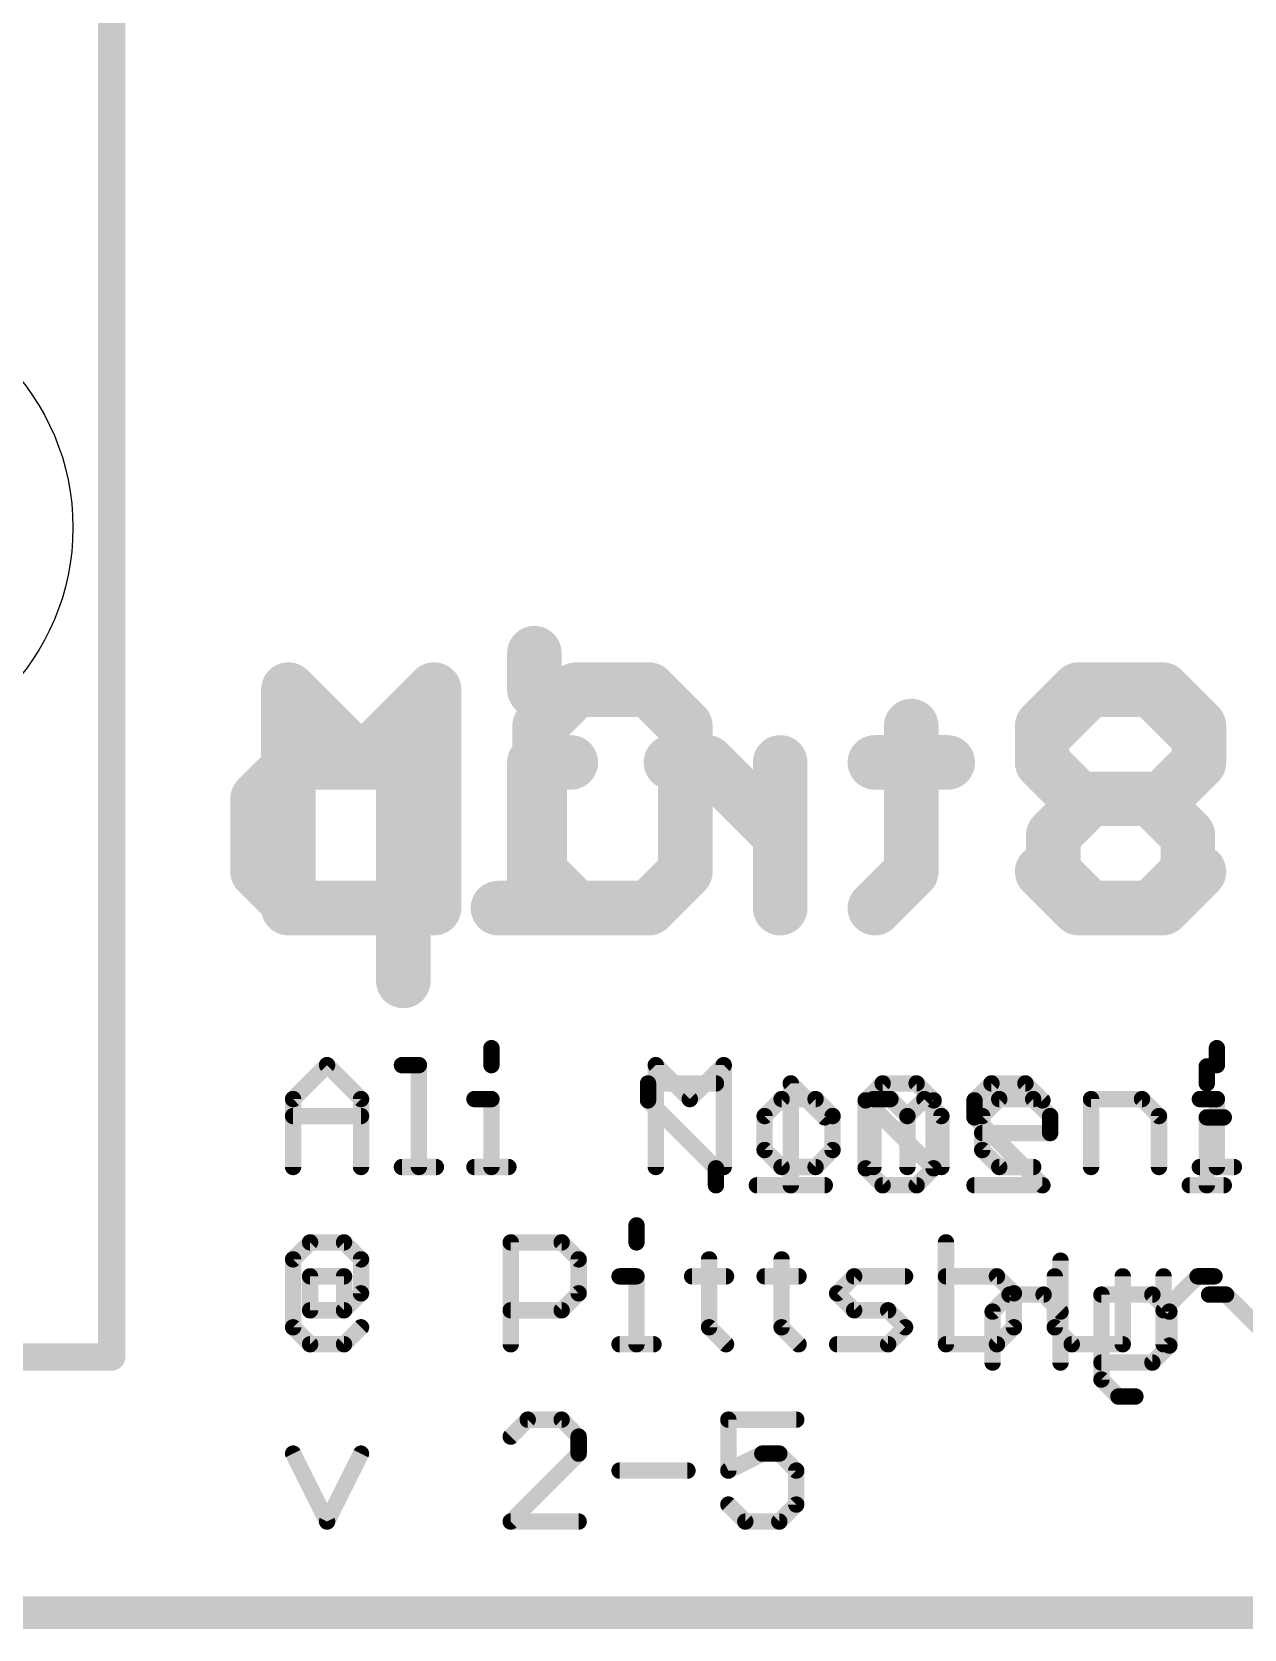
# Model space of a CAD drawing. Extents: x -0.1 to 52.1, y -0.1 to 31.1.
# Drawn here: x 36.44 to 42.08, y -0.08 to 7.36 of the extents above; entities that cross this region are included whole.
import ezdxf

# ---------------------------------------------------------------- set-up
doc = ezdxf.new("R2010")
doc.units = 0
for name, color, linetype in [('20', 7, 'CONTINUOUS'), ('21', 253, 'CONTINUOUS'), ('25', 253, 'CONTINUOUS'), ('26', 253, 'CONTINUOUS')]:
    doc.layers.add(name, color=color, linetype=linetype)

msp = doc.modelspace()

# ---------------------------------------------------------------- linework, layer by layer
at = {"layer": '20', "const_width": 0.1524}
msp.add_lwpolyline([(3.81, 0), (47.99, 0)], dxfattribs=at)
at = {"layer": '20'}
msp.add_circle((35.53, 5.05), 1.1, dxfattribs=at)
at = {"layer": '21', "const_width": 0.127}
for points in [[(36.81, 1.19), (36.81, 8.81)], [(36.81, 1.19), (29.19, 1.19)]]:
    msp.add_lwpolyline(points, dxfattribs=at)
at = {"layer": '21', "const_width": 0.0635}
for points in [[(36.7782, 1.19, 1), (36.8418, 1.19)], [(36.81, 1.1583, 1), (36.81, 1.2217)]]:
    msp.add_lwpolyline(points, format="xyb", dxfattribs=at)
at = {"layer": '25'}
for points, const_width in [([(37.6326, 3.2791), (37.6326, 4.296)], 0.254), ([(37.6326, 4.296), (37.9716, 3.9571)], 0.254), ([(37.9716, 3.9571), (38.3106, 4.296)], 0.254), ([(38.3106, 4.296), (38.3106, 3.2791)], 0.254), ([(38.9715, 4.296), (38.802, 4.1265)], 0.254), ([(39.3105, 4.296), (38.9715, 4.296)], 0.254), ([(39.48, 4.1265), (39.3105, 4.296)], 0.254), ([(41.3103, 4.296), (41.1408, 4.1265)], 0.254), ([(41.6493, 4.296), (41.3103, 4.296)], 0.254), ([(41.8187, 4.1265), (41.6493, 4.296)], 0.254), ([(38.802, 4.1265), (38.802, 3.4486)], 0.254), ([(39.48, 3.4486), (39.48, 4.1265)], 0.254), ([(41.1408, 4.1265), (41.1408, 3.9571)], 0.254), ([(41.1408, 3.9571), (41.3103, 3.7876)], 0.254), ([(41.3103, 3.7876), (41.6493, 3.7876)], 0.254), ([(41.6493, 3.7876), (41.8187, 3.6181)], 0.254), ([(41.8187, 3.6181), (41.8187, 3.4486)], 0.254), ([(38.802, 3.4486), (38.9715, 3.2791)], 0.254), ([(39.3105, 3.2791), (39.48, 3.4486)], 0.254), ([(41.3103, 3.2791), (41.1408, 3.4486)], 0.254), ([(41.8187, 3.4486), (41.6493, 3.2791)], 0.254), ([(38.9715, 3.2791), (39.3105, 3.2791)], 0.254), ([(41.6493, 3.2791), (41.3103, 3.2791)], 0.254), ([(38.5776, 2.6274), (38.5776, 2.5484)], 0.0762), ([(41.9539, 2.6274), (41.9539, 2.5484)], 0.0762), ([(37.6546, 2.3903), (37.8126, 2.5484)], 0.0762), ([(37.8126, 2.5484), (37.9707, 2.3903)], 0.0762), ([(38.161, 2.5484), (38.24, 2.5484)], 0.0762), ([(38.24, 2.5484), (38.24, 2.0742)], 0.0762), ([(39.3427, 2.0742), (39.3427, 2.5484)], 0.0762), ([(39.3427, 2.5484), (39.5007, 2.3903)], 0.0762), ([(39.5007, 2.3903), (39.6588, 2.5484)], 0.0762), ([(39.6588, 2.5484), (39.6588, 2.0742)], 0.0762), ([(37.6546, 2.0742), (37.6546, 2.3903)], 0.0762), ([(37.9707, 2.3903), (37.9707, 2.0742)], 0.0762), ([(38.4986, 2.3903), (38.5776, 2.3903)], 0.0762), ([(38.5776, 2.3903), (38.5776, 2.0742)], 0.0762), ([(39.9281, 2.3903), (39.8491, 2.3113)], 0.0762), ([(40.0862, 2.3903), (39.9281, 2.3903)], 0.0762), ([(40.1652, 2.3113), (40.0862, 2.3903)], 0.0762), ([(40.3555, 2.0742), (40.3555, 2.3903)], 0.0762), ([(40.3555, 2.3903), (40.4346, 2.3903)], 0.0762), ([(40.4346, 2.3903), (40.5136, 2.3113)], 0.0762), ([(40.5136, 2.3113), (40.5926, 2.3903)], 0.0762), ([(40.5926, 2.3903), (40.6717, 2.3113)], 0.0762), ([(40.862, 2.3113), (40.941, 2.3903)], 0.0762), ([(40.941, 2.3903), (41.0991, 2.3903)], 0.0762), ([(41.0991, 2.3903), (41.1781, 2.3113)], 0.0762), ([(41.3684, 2.0742), (41.3684, 2.3903)], 0.0762), ([(41.3684, 2.3903), (41.6055, 2.3903)], 0.0762), ([(41.6055, 2.3903), (41.6845, 2.3113)], 0.0762), ([(41.8748, 2.3903), (41.9539, 2.3903)], 0.0762), ([(41.9539, 2.3903), (41.9539, 2.0742)], 0.0762), ([(37.6546, 2.3113), (37.9707, 2.3113)], 0.0762), ([(39.8491, 2.3113), (39.8491, 2.1532)], 0.0762), ([(40.1652, 2.1532), (40.1652, 2.3113)], 0.0762), ([(40.5136, 2.3113), (40.5136, 2.0742)], 0.0762), ([(40.6717, 2.3113), (40.6717, 2.0742)], 0.0762), ([(40.862, 2.1532), (40.862, 2.3113)], 0.0762), ([(41.1781, 2.3113), (41.1781, 2.2322)], 0.0762), ([(41.6845, 2.3113), (41.6845, 2.0742)], 0.0762), ([(41.1781, 2.2322), (40.862, 2.2322)], 0.0762), ([(39.8491, 2.1532), (39.9281, 2.0742)], 0.0762), ([(40.0862, 2.0742), (40.1652, 2.1532)], 0.0762), ([(40.941, 2.0742), (40.862, 2.1532)], 0.0762), ([(38.161, 2.0742), (38.3191, 2.0742)], 0.0762), ([(38.4986, 2.0742), (38.6567, 2.0742)], 0.0762), ([(39.9281, 2.0742), (40.0862, 2.0742)], 0.0762), ([(41.0991, 2.0742), (40.941, 2.0742)], 0.0762), ([(41.8748, 2.0742), (42.0329, 2.0742)], 0.0762), ([(39.2529, 1.8024), (39.2529, 1.7234)], 0.0762), ([(37.6546, 1.6443), (37.7336, 1.7234)], 0.0762), ([(37.7336, 1.7234), (37.8917, 1.7234)], 0.0762), ([(37.8917, 1.7234), (37.9707, 1.6443)], 0.0762), ([(38.6674, 1.2492), (38.6674, 1.7234)], 0.0762), ([(38.6674, 1.7234), (38.9045, 1.7234)], 0.0762), ([(38.9045, 1.7234), (38.9836, 1.6443)], 0.0762), ([(40.6932, 1.7234), (40.6932, 1.2492)], 0.0762), ([(37.6546, 1.3282), (37.6546, 1.6443)], 0.0762), ([(37.9707, 1.6443), (37.9707, 1.4863)], 0.0762), ([(38.9836, 1.6443), (38.9836, 1.4863)], 0.0762), ([(39.5905, 1.6443), (39.5905, 1.3282)], 0.0762), ([(39.9281, 1.6443), (39.9281, 1.3282)], 0.0762), ([(37.7336, 1.4072), (37.7336, 1.5653)], 0.0762), ([(37.7336, 1.5653), (37.8917, 1.5653)], 0.0762), ([(37.8917, 1.5653), (37.8917, 1.4072)], 0.0762), ([(39.1739, 1.5653), (39.2529, 1.5653)], 0.0762), ([(39.2529, 1.5653), (39.2529, 1.2492)], 0.0762), ([(39.5115, 1.5653), (39.6695, 1.5653)], 0.0762), ([(39.8491, 1.5653), (40.0072, 1.5653)], 0.0762), ([(40.1867, 1.4863), (40.2658, 1.5653)], 0.0762), ([(40.2658, 1.5653), (40.5029, 1.5653)], 0.0762), ([(40.9303, 1.5653), (40.6932, 1.5653)], 0.0762), ([(41.0093, 1.4863), (40.9303, 1.5653)], 0.0762), ([(41.1996, 1.5653), (41.1996, 1.3282)], 0.0762), ([(41.5157, 1.2492), (41.5157, 1.5653)], 0.0762), ([(41.706, 1.2492), (41.706, 1.5653)], 0.0762), ([(41.706, 1.4072), (41.8641, 1.5653)], 0.0762), ([(41.8641, 1.5653), (41.9431, 1.5653)], 0.0762), ([(37.9707, 1.4863), (37.8917, 1.4072)], 0.0762), ([(38.9836, 1.4863), (38.9045, 1.4072)], 0.0762), ([(40.2658, 1.4072), (40.1867, 1.4863)], 0.0762), ([(41.0093, 1.3282), (41.0093, 1.4863)], 0.0762), ([(37.8917, 1.4072), (37.7336, 1.4072)], 0.0762), ([(38.9045, 1.4072), (38.6674, 1.4072)], 0.0762), ([(40.4238, 1.4072), (40.2658, 1.4072)], 0.0762), ([(40.5029, 1.3282), (40.4238, 1.4072)], 0.0762), ([(37.7336, 1.2492), (37.6546, 1.3282)], 0.0762), ([(37.9707, 1.3282), (37.8917, 1.2492)], 0.0762), ([(39.5905, 1.3282), (39.6695, 1.2492)], 0.0762), ([(39.9281, 1.3282), (40.0072, 1.2492)], 0.0762), ([(40.4238, 1.2492), (40.5029, 1.3282)], 0.0762), ([(40.9303, 1.2492), (41.0093, 1.3282)], 0.0762), ([(41.1996, 1.3282), (41.2786, 1.2492)], 0.0762), ([(37.8917, 1.2492), (37.7336, 1.2492)], 0.0762), ([(39.1739, 1.2492), (39.3319, 1.2492)], 0.0762), ([(40.1867, 1.2492), (40.4238, 1.2492)], 0.0762), ([(40.6932, 1.2492), (40.9303, 1.2492)], 0.0762), ([(41.2786, 1.2492), (41.5157, 1.2492)], 0.0762), ([(38.7465, 0.8984), (38.6674, 0.8194)], 0.0762), ([(38.9045, 0.8984), (38.7465, 0.8984)], 0.0762), ([(38.9836, 0.8194), (38.9045, 0.8984)], 0.0762), ([(39.9964, 0.8984), (39.6803, 0.8984)], 0.0762), ([(39.6803, 0.8984), (39.6803, 0.6613)], 0.0762), ([(38.9836, 0.7403), (38.9836, 0.8194)], 0.0762), ([(37.6546, 0.7403), (37.8126, 0.4242)], 0.0762), ([(37.8126, 0.4242), (37.9707, 0.7403)], 0.0762), ([(38.6674, 0.4242), (38.9836, 0.7403)], 0.0762), ([(39.6803, 0.6613), (39.8383, 0.7403)], 0.0762), ([(39.8383, 0.7403), (39.9174, 0.7403)], 0.0762), ([(39.9174, 0.7403), (39.9964, 0.6613)], 0.0762), ([(39.1739, 0.6613), (39.49, 0.6613)], 0.0762), ([(39.9964, 0.6613), (39.9964, 0.5032)], 0.0762), ([(39.7593, 0.4242), (39.6803, 0.5032)], 0.0762), ([(39.9964, 0.5032), (39.9174, 0.4242)], 0.0762), ([(38.9836, 0.4242), (38.6674, 0.4242)], 0.0762), ([(39.9174, 0.4242), (39.7593, 0.4242)], 0.0762)]:
    msp.add_lwpolyline(points, dxfattribs=dict(at, const_width=const_width))
for points, const_width in [([(37.6961, 4.296, 1), (37.5691, 4.296)], 0.127), ([(37.6775, 4.3409, 1), (37.5877, 4.2511)], 0.127), ([(38.3741, 4.296, 1), (38.2471, 4.296)], 0.127), ([(38.3555, 4.2511, 1), (38.2657, 4.3409)], 0.127), ([(38.9715, 4.3595, 1), (38.9715, 4.2325)], 0.127), ([(39.0164, 4.2511, 1), (38.9266, 4.3409)], 0.127), ([(39.3554, 4.3409, 1), (39.2656, 4.2511)], 0.127), ([(39.3105, 4.2325, 1), (39.3105, 4.3595)], 0.127), ([(41.3103, 4.3595, 1), (41.3103, 4.2325)], 0.127), ([(41.3552, 4.2511, 1), (41.2654, 4.3409)], 0.127), ([(41.6942, 4.3409, 1), (41.6044, 4.2511)], 0.127), ([(41.6493, 4.2325, 1), (41.6493, 4.3595)], 0.127), ([(38.8655, 4.1265, 1), (38.7385, 4.1265)], 0.127), ([(39.5434, 4.1265, 1), (39.4165, 4.1265)], 0.127), ([(41.2043, 4.1265, 1), (41.0773, 4.1265)], 0.127), ([(38.7571, 4.1714, 1), (38.8469, 4.0816)], 0.127), ([(39.435, 4.0816, 1), (39.5249, 4.1714)], 0.127), ([(41.0959, 4.1714, 1), (41.1857, 4.0816)], 0.127), ([(41.7738, 4.0816, 1), (41.8636, 4.1714)], 0.127), ([(37.9267, 4.002, 1), (38.0165, 3.9122)], 0.127), ([(37.9267, 3.9122, 1), (38.0165, 4.002)], 0.127), ([(41.1857, 4.002, 1), (41.0959, 3.9122)], 0.127), ([(41.0773, 3.9571, 1), (41.2043, 3.9571)], 0.127), ([(41.3103, 3.8511, 1), (41.3103, 3.7241)], 0.127), ([(41.2654, 3.7427, 1), (41.3552, 3.8325)], 0.127), ([(41.6942, 3.8325, 1), (41.6044, 3.7427)], 0.127), ([(41.6493, 3.7241, 1), (41.6493, 3.8511)], 0.127), ([(41.8822, 3.6181, 1), (41.7552, 3.6181)], 0.127), ([(41.7738, 3.5732, 1), (41.8636, 3.663)], 0.127), ([(38.8469, 3.4935, 1), (38.7571, 3.4037)], 0.127), ([(39.5249, 3.4037, 1), (39.435, 3.4935)], 0.127), ([(41.1857, 3.4935, 1), (41.0959, 3.4037)], 0.127), ([(41.8636, 3.4037, 1), (41.7738, 3.4935)], 0.127), ([(38.7385, 3.4486, 1), (38.8655, 3.4486)], 0.127), ([(39.4165, 3.4486, 1), (39.5434, 3.4486)], 0.127), ([(41.7552, 3.4486, 1), (41.8822, 3.4486)], 0.127), ([(38.9715, 3.3426, 1), (38.9715, 3.2156)], 0.127), ([(38.9266, 3.2342, 1), (39.0164, 3.324)], 0.127), ([(39.2656, 3.324, 1), (39.3554, 3.2342)], 0.127), ([(39.3105, 3.2156, 1), (39.3105, 3.3426)], 0.127), ([(41.3103, 3.3426, 1), (41.3103, 3.2156)], 0.127), ([(41.2654, 3.2342, 1), (41.3552, 3.324)], 0.127), ([(41.6044, 3.324, 1), (41.6942, 3.2342)], 0.127), ([(41.6493, 3.2156, 1), (41.6493, 3.3426)], 0.127), ([(37.5691, 3.2791, 1), (37.6961, 3.2791)], 0.127), ([(38.2471, 3.2791, 1), (38.3741, 3.2791)], 0.127), ([(38.5967, 2.6274, 1), (38.5586, 2.6274)], 0.0381), ([(41.9729, 2.6274, 1), (41.9348, 2.6274)], 0.0381), ([(37.8261, 2.5619, 1), (37.7992, 2.5349)], 0.0381), ([(37.8261, 2.5349, 1), (37.7992, 2.5619)], 0.0381), ([(38.161, 2.5674, 1), (38.161, 2.5293)], 0.0381), ([(38.2591, 2.5484, 1), (38.221, 2.5484)], 0.0381), ([(38.24, 2.5293, 1), (38.24, 2.5674)], 0.0381), ([(38.5586, 2.5484, 1), (38.5967, 2.5484)], 0.0381), ([(39.3617, 2.5484, 1), (39.3236, 2.5484)], 0.0381), ([(39.3561, 2.5619, 1), (39.3292, 2.5349)], 0.0381), ([(39.6778, 2.5484, 1), (39.6397, 2.5484)], 0.0381), ([(39.6723, 2.5349, 1), (39.6453, 2.5619)], 0.0381), ([(41.9348, 2.5484, 1), (41.9729, 2.5484)], 0.0381), ([(37.6411, 2.4038, 1), (37.668, 2.3768)], 0.0381), ([(37.6736, 2.3903, 1), (37.6355, 2.3903)], 0.0381), ([(37.9897, 2.3903, 1), (37.9516, 2.3903)], 0.0381), ([(37.9572, 2.3768, 1), (37.9842, 2.4038)], 0.0381), ([(38.4986, 2.4094, 1), (38.4986, 2.3713)], 0.0381), ([(38.5967, 2.3903, 1), (38.5586, 2.3903)], 0.0381), ([(38.5776, 2.3713, 1), (38.5776, 2.4094)], 0.0381), ([(39.4873, 2.4038, 1), (39.5142, 2.3768)], 0.0381), ([(39.4873, 2.3768, 1), (39.5142, 2.4038)], 0.0381), ([(39.9281, 2.4094, 1), (39.9281, 2.3713)], 0.0381), ([(39.9416, 2.3768, 1), (39.9147, 2.4038)], 0.0381), ([(40.0997, 2.4038, 1), (40.0727, 2.3768)], 0.0381), ([(40.0862, 2.3713, 1), (40.0862, 2.4094)], 0.0381), ([(40.3555, 2.4094, 1), (40.3555, 2.3713)], 0.0381), ([(40.3746, 2.3903, 1), (40.3365, 2.3903)], 0.0381), ([(40.448, 2.4038, 1), (40.4211, 2.3768)], 0.0381), ([(40.4346, 2.3713, 1), (40.4346, 2.4094)], 0.0381), ([(40.6061, 2.4038, 1), (40.5792, 2.3768)], 0.0381), ([(40.6061, 2.3768, 1), (40.5792, 2.4038)], 0.0381), ([(40.941, 2.4094, 1), (40.941, 2.3713)], 0.0381), ([(40.9545, 2.3768, 1), (40.9275, 2.4038)], 0.0381), ([(41.1125, 2.4038, 1), (41.0856, 2.3768)], 0.0381), ([(41.0991, 2.3713, 1), (41.0991, 2.4094)], 0.0381), ([(41.3874, 2.3903, 1), (41.3493, 2.3903)], 0.0381), ([(41.3684, 2.4094, 1), (41.3684, 2.3713)], 0.0381), ([(41.619, 2.4038, 1), (41.592, 2.3768)], 0.0381), ([(41.6055, 2.3713, 1), (41.6055, 2.4094)], 0.0381), ([(41.8748, 2.4094, 1), (41.8748, 2.3713)], 0.0381), ([(41.9729, 2.3903, 1), (41.9348, 2.3903)], 0.0381), ([(41.9539, 2.3713, 1), (41.9539, 2.4094)], 0.0381), ([(37.6546, 2.3303, 1), (37.6546, 2.2922)], 0.0381), ([(37.9707, 2.2922, 1), (37.9707, 2.3303)], 0.0381), ([(39.8681, 2.3113, 1), (39.83, 2.3113)], 0.0381), ([(39.8356, 2.3248, 1), (39.8626, 2.2978)], 0.0381), ([(40.1843, 2.3113, 1), (40.1462, 2.3113)], 0.0381), ([(40.1518, 2.2978, 1), (40.1787, 2.3248)], 0.0381), ([(40.5326, 2.3113, 1), (40.4945, 2.3113)], 0.0381), ([(40.5001, 2.3248, 1), (40.5271, 2.2978)], 0.0381), ([(40.5001, 2.2978, 1), (40.5271, 2.3248)], 0.0381), ([(40.6907, 2.3113, 1), (40.6526, 2.3113)], 0.0381), ([(40.6582, 2.2978, 1), (40.6851, 2.3248)], 0.0381), ([(40.8485, 2.3248, 1), (40.8754, 2.2978)], 0.0381), ([(40.881, 2.3113, 1), (40.8429, 2.3113)], 0.0381), ([(41.1971, 2.3113, 1), (41.159, 2.3113)], 0.0381), ([(41.1646, 2.2978, 1), (41.1916, 2.3248)], 0.0381), ([(41.7036, 2.3113, 1), (41.6655, 2.3113)], 0.0381), ([(41.6711, 2.2978, 1), (41.698, 2.3248)], 0.0381), ([(40.862, 2.2513, 1), (40.862, 2.2132)], 0.0381), ([(41.159, 2.2322, 1), (41.1971, 2.2322)], 0.0381), ([(41.1781, 2.2132, 1), (41.1781, 2.2513)], 0.0381), ([(39.83, 2.1532, 1), (39.8681, 2.1532)], 0.0381), ([(39.8626, 2.1667, 1), (39.8356, 2.1397)], 0.0381), ([(40.1462, 2.1532, 1), (40.1843, 2.1532)], 0.0381), ([(40.1787, 2.1397, 1), (40.1518, 2.1667)], 0.0381), ([(40.8754, 2.1667, 1), (40.8485, 2.1397)], 0.0381), ([(40.8429, 2.1532, 1), (40.881, 2.1532)], 0.0381), ([(37.6355, 2.0742, 1), (37.6736, 2.0742)], 0.0381), ([(37.9516, 2.0742, 1), (37.9897, 2.0742)], 0.0381), ([(38.161, 2.0932, 1), (38.161, 2.0551)], 0.0381), ([(38.221, 2.0742, 1), (38.2591, 2.0742)], 0.0381), ([(38.3191, 2.0551, 1), (38.3191, 2.0932)], 0.0381), ([(38.4986, 2.0932, 1), (38.4986, 2.0551)], 0.0381), ([(38.5586, 2.0742, 1), (38.5967, 2.0742)], 0.0381), ([(38.6567, 2.0551, 1), (38.6567, 2.0932)], 0.0381), ([(39.3236, 2.0742, 1), (39.3617, 2.0742)], 0.0381), ([(39.6397, 2.0742, 1), (39.6778, 2.0742)], 0.0381), ([(39.9281, 2.0932, 1), (39.9281, 2.0551)], 0.0381), ([(39.9147, 2.0607, 1), (39.9416, 2.0877)], 0.0381), ([(40.0727, 2.0877, 1), (40.0997, 2.0607)], 0.0381), ([(40.0862, 2.0551, 1), (40.0862, 2.0932)], 0.0381), ([(40.3365, 2.0742, 1), (40.3746, 2.0742)], 0.0381), ([(40.4945, 2.0742, 1), (40.5326, 2.0742)], 0.0381), ([(40.6526, 2.0742, 1), (40.6907, 2.0742)], 0.0381), ([(40.941, 2.0932, 1), (40.941, 2.0551)], 0.0381), ([(40.9275, 2.0607, 1), (40.9545, 2.0877)], 0.0381), ([(41.0991, 2.0551, 1), (41.0991, 2.0932)], 0.0381), ([(41.3493, 2.0742, 1), (41.3874, 2.0742)], 0.0381), ([(41.6655, 2.0742, 1), (41.7036, 2.0742)], 0.0381), ([(41.8748, 2.0932, 1), (41.8748, 2.0551)], 0.0381), ([(41.9348, 2.0742, 1), (41.9729, 2.0742)], 0.0381), ([(42.0329, 2.0551, 1), (42.0329, 2.0932)], 0.0381), ([(39.2719, 1.8024, 1), (39.2338, 1.8024)], 0.0381), ([(37.7336, 1.7424, 1), (37.7336, 1.7043)], 0.0381), ([(37.7471, 1.7099, 1), (37.7201, 1.7369)], 0.0381), ([(37.9051, 1.7369, 1), (37.8782, 1.7099)], 0.0381), ([(37.8917, 1.7043, 1), (37.8917, 1.7424)], 0.0381), ([(38.6674, 1.7424, 1), (38.6674, 1.7043)], 0.0381), ([(38.6865, 1.7234, 1), (38.6484, 1.7234)], 0.0381), ([(38.918, 1.7369, 1), (38.8911, 1.7099)], 0.0381), ([(38.9045, 1.7043, 1), (38.9045, 1.7424)], 0.0381), ([(39.2338, 1.7234, 1), (39.2719, 1.7234)], 0.0381), ([(40.7122, 1.7234, 1), (40.6741, 1.7234)], 0.0381), ([(37.6736, 1.6443, 1), (37.6355, 1.6443)], 0.0381), ([(37.6411, 1.6578, 1), (37.668, 1.6309)], 0.0381), ([(37.9897, 1.6443, 1), (37.9516, 1.6443)], 0.0381), ([(37.9572, 1.6309, 1), (37.9842, 1.6578)], 0.0381), ([(39.0026, 1.6443, 1), (38.9645, 1.6443)], 0.0381), ([(38.9701, 1.6309, 1), (38.997, 1.6578)], 0.0381), ([(39.6096, 1.6443, 1), (39.5715, 1.6443)], 0.0381), ([(39.9472, 1.6443, 1), (39.9091, 1.6443)], 0.0381), ([(37.7336, 1.5844, 1), (37.7336, 1.5463)], 0.0381), ([(37.7526, 1.5653, 1), (37.7145, 1.5653)], 0.0381), ([(37.9107, 1.5653, 1), (37.8726, 1.5653)], 0.0381), ([(37.8917, 1.5463, 1), (37.8917, 1.5844)], 0.0381), ([(39.1739, 1.5844, 1), (39.1739, 1.5463)], 0.0381), ([(39.2719, 1.5653, 1), (39.2338, 1.5653)], 0.0381), ([(39.2529, 1.5463, 1), (39.2529, 1.5844)], 0.0381), ([(39.5115, 1.5844, 1), (39.5115, 1.5463)], 0.0381), ([(39.6695, 1.5463, 1), (39.6695, 1.5844)], 0.0381), ([(39.8491, 1.5844, 1), (39.8491, 1.5463)], 0.0381), ([(40.0072, 1.5463, 1), (40.0072, 1.5844)], 0.0381), ([(40.2658, 1.5844, 1), (40.2658, 1.5463)], 0.0381), ([(40.2792, 1.5518, 1), (40.2523, 1.5788)], 0.0381), ([(40.5029, 1.5463, 1), (40.5029, 1.5844)], 0.0381), ([(40.6932, 1.5844, 1), (40.6932, 1.5463)], 0.0381), ([(40.9437, 1.5788, 1), (40.9168, 1.5518)], 0.0381), ([(40.9303, 1.5463, 1), (40.9303, 1.5844)], 0.0381), ([(41.2186, 1.5653, 1), (41.1805, 1.5653)], 0.0381), ([(41.5348, 1.5653, 1), (41.4967, 1.5653)], 0.0381), ([(41.7251, 1.5653, 1), (41.687, 1.5653)], 0.0381), ([(41.8641, 1.5844, 1), (41.8641, 1.5463)], 0.0381), ([(41.8775, 1.5518, 1), (41.8506, 1.5788)], 0.0381), ([(41.9431, 1.5463, 1), (41.9431, 1.5844)], 0.0381), ([(37.9516, 1.4863, 1), (37.9897, 1.4863)], 0.0381), ([(37.9842, 1.4728, 1), (37.9572, 1.4998)], 0.0381), ([(38.9645, 1.4863, 1), (39.0026, 1.4863)], 0.0381), ([(38.997, 1.4728, 1), (38.9701, 1.4998)], 0.0381), ([(40.2002, 1.4998, 1), (40.1732, 1.4728)], 0.0381), ([(40.1732, 1.4998, 1), (40.2002, 1.4728)], 0.0381), ([(41.0283, 1.4863, 1), (40.9902, 1.4863)], 0.0381), ([(40.9958, 1.4728, 1), (41.0228, 1.4998)], 0.0381), ([(37.7336, 1.4263, 1), (37.7336, 1.3882)], 0.0381), ([(37.7145, 1.4072, 1), (37.7526, 1.4072)], 0.0381), ([(37.8726, 1.4072, 1), (37.9107, 1.4072)], 0.0381), ([(37.8782, 1.4207, 1), (37.9051, 1.3938)], 0.0381), ([(37.8917, 1.3882, 1), (37.8917, 1.4263)], 0.0381), ([(38.6674, 1.4263, 1), (38.6674, 1.3882)], 0.0381), ([(38.8911, 1.4207, 1), (38.918, 1.3938)], 0.0381), ([(38.9045, 1.3882, 1), (38.9045, 1.4263)], 0.0381), ([(40.2658, 1.4263, 1), (40.2658, 1.3882)], 0.0381), ([(40.2523, 1.3938, 1), (40.2792, 1.4207)], 0.0381), ([(40.4373, 1.4207, 1), (40.4103, 1.3938)], 0.0381), ([(40.4238, 1.3882, 1), (40.4238, 1.4263)], 0.0381), ([(41.6925, 1.4207, 1), (41.7195, 1.3938)], 0.0381), ([(37.668, 1.3417, 1), (37.6411, 1.3147)], 0.0381), ([(37.6355, 1.3282, 1), (37.6736, 1.3282)], 0.0381), ([(37.9842, 1.3147, 1), (37.9572, 1.3417)], 0.0381), ([(39.604, 1.3417, 1), (39.577, 1.3147)], 0.0381), ([(39.5715, 1.3282, 1), (39.6096, 1.3282)], 0.0381), ([(39.9416, 1.3417, 1), (39.9147, 1.3147)], 0.0381), ([(39.9091, 1.3282, 1), (39.9472, 1.3282)], 0.0381), ([(40.5163, 1.3147, 1), (40.4894, 1.3417)], 0.0381), ([(40.4894, 1.3147, 1), (40.5163, 1.3417)], 0.0381), ([(40.9902, 1.3282, 1), (41.0283, 1.3282)], 0.0381), ([(41.0228, 1.3147, 1), (40.9958, 1.3417)], 0.0381), ([(41.2131, 1.3417, 1), (41.1861, 1.3147)], 0.0381), ([(41.1805, 1.3282, 1), (41.2186, 1.3282)], 0.0381), ([(37.7336, 1.2682, 1), (37.7336, 1.2301)], 0.0381), ([(37.7201, 1.2357, 1), (37.7471, 1.2627)], 0.0381), ([(37.8782, 1.2627, 1), (37.9051, 1.2357)], 0.0381), ([(37.8917, 1.2301, 1), (37.8917, 1.2682)], 0.0381), ([(38.6484, 1.2492, 1), (38.6865, 1.2492)], 0.0381), ([(39.1739, 1.2682, 1), (39.1739, 1.2301)], 0.0381), ([(39.2338, 1.2492, 1), (39.2719, 1.2492)], 0.0381), ([(39.3319, 1.2301, 1), (39.3319, 1.2682)], 0.0381), ([(39.6561, 1.2357, 1), (39.683, 1.2627)], 0.0381), ([(39.9937, 1.2357, 1), (40.0206, 1.2627)], 0.0381), ([(40.1867, 1.2682, 1), (40.1867, 1.2301)], 0.0381), ([(40.4103, 1.2627, 1), (40.4373, 1.2357)], 0.0381), ([(40.4238, 1.2301, 1), (40.4238, 1.2682)], 0.0381), ([(40.6932, 1.2682, 1), (40.6932, 1.2301)], 0.0381), ([(40.6741, 1.2492, 1), (40.7122, 1.2492)], 0.0381), ([(40.9168, 1.2627, 1), (40.9437, 1.2357)], 0.0381), ([(40.9303, 1.2301, 1), (40.9303, 1.2682)], 0.0381), ([(41.2786, 1.2682, 1), (41.2786, 1.2301)], 0.0381), ([(41.2651, 1.2357, 1), (41.2921, 1.2627)], 0.0381), ([(41.4967, 1.2492, 1), (41.5348, 1.2492)], 0.0381), ([(41.5157, 1.2301, 1), (41.5157, 1.2682)], 0.0381), ([(41.687, 1.2492, 1), (41.7251, 1.2492)], 0.0381), ([(38.7465, 0.9174, 1), (38.7465, 0.8793)], 0.0381), ([(38.7599, 0.8849, 1), (38.733, 0.9119)], 0.0381), ([(38.918, 0.9119, 1), (38.8911, 0.8849)], 0.0381), ([(38.9045, 0.8793, 1), (38.9045, 0.9174)], 0.0381), ([(39.6803, 0.9174, 1), (39.6803, 0.8793)], 0.0381), ([(39.6993, 0.8984, 1), (39.6612, 0.8984)], 0.0381), ([(39.9964, 0.8793, 1), (39.9964, 0.9174)], 0.0381), ([(38.654, 0.8328, 1), (38.6809, 0.8059)], 0.0381), ([(39.0026, 0.8194, 1), (38.9645, 0.8194)], 0.0381), ([(38.9701, 0.8059, 1), (38.997, 0.8328)], 0.0381), ([(37.6716, 0.7488, 1), (37.6375, 0.7318)], 0.0381), ([(37.9877, 0.7318, 1), (37.9537, 0.7488)], 0.0381), ([(38.9645, 0.7403, 1), (39.0026, 0.7403)], 0.0381), ([(38.997, 0.7268, 1), (38.9701, 0.7538)], 0.0381), ([(39.8383, 0.7594, 1), (39.8383, 0.7213)], 0.0381), ([(39.8469, 0.7233, 1), (39.8298, 0.7574)], 0.0381), ([(39.9309, 0.7538, 1), (39.9039, 0.7268)], 0.0381), ([(39.9174, 0.7213, 1), (39.9174, 0.7594)], 0.0381), ([(39.1739, 0.6803, 1), (39.1739, 0.6422)], 0.0381), ([(39.49, 0.6422, 1), (39.49, 0.6803)], 0.0381), ([(39.6718, 0.6783, 1), (39.6888, 0.6442)], 0.0381), ([(39.6612, 0.6613, 1), (39.6993, 0.6613)], 0.0381), ([(40.0155, 0.6613, 1), (39.9774, 0.6613)], 0.0381), ([(39.9829, 0.6478, 1), (40.0099, 0.6748)], 0.0381), ([(39.6938, 0.5167, 1), (39.6668, 0.4897)], 0.0381), ([(39.9774, 0.5032, 1), (40.0155, 0.5032)], 0.0381), ([(40.0099, 0.4897, 1), (39.9829, 0.5167)], 0.0381), ([(37.7956, 0.4327, 1), (37.8297, 0.4157)], 0.0381), ([(37.7956, 0.4157, 1), (37.8297, 0.4327)], 0.0381), ([(38.6674, 0.4432, 1), (38.6674, 0.4051)], 0.0381), ([(38.654, 0.4377, 1), (38.6809, 0.4107)], 0.0381), ([(38.9836, 0.4051, 1), (38.9836, 0.4432)], 0.0381), ([(39.7593, 0.4432, 1), (39.7593, 0.4051)], 0.0381), ([(39.7458, 0.4107, 1), (39.7728, 0.4377)], 0.0381), ([(39.9039, 0.4377, 1), (39.9309, 0.4107)], 0.0381), ([(39.9174, 0.4051, 1), (39.9174, 0.4432)], 0.0381)]:
    msp.add_lwpolyline(points, format="xyb", dxfattribs=dict(at, const_width=const_width))
at = {"layer": '26'}
for points, const_width in [([(38.7775, 4.4655), (38.7775, 4.296)], 0.254), ([(41.1925, 4.1265), (41.362, 4.296)], 0.254), ([(41.362, 4.296), (41.701, 4.296)], 0.254), ([(41.701, 4.296), (41.8705, 4.1265)], 0.254), ([(40.5316, 4.1265), (40.5316, 3.4486)], 0.254), ([(41.8705, 4.1265), (41.8705, 3.9571)], 0.254), ([(37.6589, 3.9571), (37.4895, 3.7876)], 0.254), ([(38.1674, 3.9571), (37.6589, 3.9571)], 0.254), ([(38.1674, 2.9402), (38.1674, 3.9571)], 0.254), ([(38.947, 3.9571), (38.7775, 3.9571)], 0.254), ([(38.7775, 3.9571), (38.7775, 3.2791)], 0.254), ([(39.5825, 3.9571), (39.413, 3.9571)], 0.254), ([(39.9215, 3.6181), (39.5825, 3.9571)], 0.254), ([(39.9215, 3.2791), (39.9215, 3.9571)], 0.254), ([(40.7011, 3.9571), (40.3621, 3.9571)], 0.254), ([(41.8705, 3.9571), (41.701, 3.7876)], 0.254), ([(37.4895, 3.7876), (37.4895, 3.4486)], 0.254), ([(41.362, 3.7876), (41.1925, 3.6181)], 0.254), ([(41.701, 3.7876), (41.362, 3.7876)], 0.254), ([(41.1925, 3.6181), (41.1925, 3.4486)], 0.254), ([(37.4895, 3.4486), (37.6589, 3.2791)], 0.254), ([(40.5316, 3.4486), (40.3621, 3.2791)], 0.254), ([(41.1925, 3.4486), (41.362, 3.2791)], 0.254), ([(41.701, 3.2791), (41.8705, 3.4486)], 0.254), ([(37.6589, 3.2791), (38.1674, 3.2791)], 0.254), ([(38.947, 3.2791), (38.608, 3.2791)], 0.254), ([(41.362, 3.2791), (41.701, 3.2791)], 0.254), ([(41.9069, 2.5423), (41.9069, 2.4633)], 0.0762), ([(39.6226, 2.4633), (39.3065, 2.4633)], 0.0762), ([(39.3065, 2.4633), (39.3065, 2.3843)], 0.0762), ([(40.1291, 2.3052), (39.971, 2.4633)], 0.0762), ([(39.971, 2.4633), (39.971, 1.9891)], 0.0762), ([(40.3984, 2.4633), (40.3194, 2.3843)], 0.0762), ([(40.5565, 2.4633), (40.3984, 2.4633)], 0.0762), ([(40.6355, 2.3843), (40.5565, 2.4633)], 0.0762), ([(40.8258, 2.3843), (40.9048, 2.4633)], 0.0762), ([(40.9048, 2.4633), (41.0629, 2.4633)], 0.0762), ([(41.0629, 2.4633), (41.1419, 2.3843)], 0.0762), ([(39.3065, 2.3843), (39.6226, 2.0681)], 0.0762), ([(40.3194, 2.3843), (40.3194, 2.0681)], 0.0762), ([(40.6355, 2.0681), (40.3194, 2.3843)], 0.0762), ([(40.6355, 2.0681), (40.6355, 2.3843)], 0.0762), ([(40.8258, 2.3052), (40.8258, 2.3843)], 0.0762), ([(41.1419, 1.9891), (40.8258, 2.3052)], 0.0762), ([(41.986, 2.3052), (41.9069, 2.3052)], 0.0762), ([(41.9069, 2.3052), (41.9069, 1.9891)], 0.0762), ([(39.6226, 2.0681), (39.6226, 1.9891)], 0.0762), ([(40.3194, 2.0681), (40.3984, 1.9891)], 0.0762), ([(40.5565, 1.9891), (40.6355, 2.0681)], 0.0762), ([(40.1291, 1.9891), (39.8129, 1.9891)], 0.0762), ([(40.3984, 1.9891), (40.5565, 1.9891)], 0.0762), ([(40.8258, 1.9891), (41.1419, 1.9891)], 0.0762), ([(41.986, 1.9891), (41.8279, 1.9891)], 0.0762), ([(41.2263, 1.6383), (41.2263, 1.1641)], 0.0762), ([(40.9892, 1.4802), (40.9102, 1.4012)], 0.0762), ([(41.1473, 1.4802), (40.9892, 1.4802)], 0.0762), ([(41.2263, 1.4012), (41.1473, 1.4802)], 0.0762), ([(41.4166, 1.0851), (41.4166, 1.4802)], 0.0762), ([(41.4166, 1.4802), (41.6537, 1.4802)], 0.0762), ([(41.6537, 1.4802), (41.7328, 1.4012)], 0.0762), ([(41.9967, 1.4802), (41.9177, 1.4802)], 0.0762), ([(42.1548, 1.3221), (41.9967, 1.4802)], 0.0762), ([(40.9102, 1.4012), (40.9102, 1.1641)], 0.0762), ([(41.7328, 1.4012), (41.7328, 1.2431)], 0.0762), ([(41.7328, 1.2431), (41.6537, 1.1641)], 0.0762), ([(41.6537, 1.1641), (41.4166, 1.1641)], 0.0762), ([(41.4957, 1.006), (41.4166, 1.0851)], 0.0762), ([(41.5747, 1.006), (41.4957, 1.006)], 0.0762)]:
    msp.add_lwpolyline(points, dxfattribs=dict(at, const_width=const_width))
for points, const_width in [([(38.841, 4.4655, 1), (38.714, 4.4655)], 0.127), ([(41.362, 4.3595, 1), (41.362, 4.2325)], 0.127), ([(41.4069, 4.2511, 1), (41.3171, 4.3409)], 0.127), ([(41.7459, 4.3409, 1), (41.6561, 4.2511)], 0.127), ([(41.701, 4.2325, 1), (41.701, 4.3595)], 0.127), ([(38.714, 4.296, 1), (38.841, 4.296)], 0.127), ([(40.5951, 4.1265, 1), (40.4681, 4.1265)], 0.127), ([(41.934, 4.1265, 1), (41.807, 4.1265)], 0.127), ([(41.1476, 4.1714, 1), (41.2374, 4.0816)], 0.127), ([(41.8255, 4.0816, 1), (41.9154, 4.1714)], 0.127), ([(37.6589, 4.0206, 1), (37.6589, 3.8936)], 0.127), ([(37.7038, 3.9122, 1), (37.614, 4.002)], 0.127), ([(38.2309, 3.9571, 1), (38.1039, 3.9571)], 0.127), ([(38.1674, 3.8936, 1), (38.1674, 4.0206)], 0.127), ([(38.7775, 4.0206, 1), (38.7775, 3.8936)], 0.127), ([(38.841, 3.9571, 1), (38.714, 3.9571)], 0.127), ([(38.947, 3.8936, 1), (38.947, 4.0206)], 0.127), ([(39.413, 4.0206, 1), (39.413, 3.8936)], 0.127), ([(39.6274, 4.002, 1), (39.5376, 3.9122)], 0.127), ([(39.5825, 3.8936, 1), (39.5825, 4.0206)], 0.127), ([(39.985, 3.9571, 1), (39.858, 3.9571)], 0.127), ([(40.3621, 4.0206, 1), (40.3621, 3.8936)], 0.127), ([(40.7011, 3.8936, 1), (40.7011, 4.0206)], 0.127), ([(41.807, 3.9571, 1), (41.934, 3.9571)], 0.127), ([(41.9154, 3.9122, 1), (41.8255, 4.002)], 0.127), ([(37.4445, 3.8325, 1), (37.5344, 3.7427)], 0.127), ([(37.553, 3.7876, 1), (37.426, 3.7876)], 0.127), ([(41.362, 3.8511, 1), (41.362, 3.7241)], 0.127), ([(41.4069, 3.7427, 1), (41.3171, 3.8325)], 0.127), ([(41.6561, 3.8325, 1), (41.7459, 3.7427)], 0.127), ([(41.701, 3.7241, 1), (41.701, 3.8511)], 0.127), ([(39.8766, 3.5732, 1), (39.9664, 3.663)], 0.127), ([(41.256, 3.6181, 1), (41.129, 3.6181)], 0.127), ([(41.1476, 3.663, 1), (41.2374, 3.5732)], 0.127), ([(37.5344, 3.4935, 1), (37.4445, 3.4037)], 0.127), ([(40.5765, 3.4037, 1), (40.4867, 3.4935)], 0.127), ([(41.2374, 3.4935, 1), (41.1476, 3.4037)], 0.127), ([(41.9154, 3.4037, 1), (41.8255, 3.4935)], 0.127), ([(37.426, 3.4486, 1), (37.553, 3.4486)], 0.127), ([(40.4681, 3.4486, 1), (40.5951, 3.4486)], 0.127), ([(41.129, 3.4486, 1), (41.256, 3.4486)], 0.127), ([(37.6589, 3.3426, 1), (37.6589, 3.2156)], 0.127), ([(37.614, 3.2342, 1), (37.7038, 3.324)], 0.127), ([(38.1674, 3.2156, 1), (38.1674, 3.3426)], 0.127), ([(38.608, 3.3426, 1), (38.608, 3.2156)], 0.127), ([(38.947, 3.2156, 1), (38.947, 3.3426)], 0.127), ([(40.3172, 3.324, 1), (40.407, 3.2342)], 0.127), ([(41.362, 3.3426, 1), (41.362, 3.2156)], 0.127), ([(41.3171, 3.2342, 1), (41.4069, 3.324)], 0.127), ([(41.6561, 3.324, 1), (41.7459, 3.2342)], 0.127), ([(41.701, 3.2156, 1), (41.701, 3.3426)], 0.127), ([(38.714, 3.2791, 1), (38.841, 3.2791)], 0.127), ([(39.858, 3.2791, 1), (39.985, 3.2791)], 0.127), ([(38.1039, 2.9402, 1), (38.2309, 2.9402)], 0.127), ([(41.926, 2.5423, 1), (41.8879, 2.5423)], 0.0381), ([(39.3255, 2.4633, 1), (39.2874, 2.4633)], 0.0381), ([(39.3065, 2.4823, 1), (39.3065, 2.4442)], 0.0381), ([(39.6226, 2.4442, 1), (39.6226, 2.4823)], 0.0381), ([(39.9845, 2.4768, 1), (39.9575, 2.4498)], 0.0381), ([(39.99, 2.4633, 1), (39.9519, 2.4633)], 0.0381), ([(40.3984, 2.4823, 1), (40.3984, 2.4442)], 0.0381), ([(40.4119, 2.4498, 1), (40.3849, 2.4768)], 0.0381), ([(40.5699, 2.4768, 1), (40.543, 2.4498)], 0.0381), ([(40.5565, 2.4442, 1), (40.5565, 2.4823)], 0.0381), ([(40.9048, 2.4823, 1), (40.9048, 2.4442)], 0.0381), ([(40.9183, 2.4498, 1), (40.8914, 2.4768)], 0.0381), ([(41.0764, 2.4768, 1), (41.0494, 2.4498)], 0.0381), ([(41.0629, 2.4442, 1), (41.0629, 2.4823)], 0.0381), ([(41.8879, 2.4633, 1), (41.926, 2.4633)], 0.0381), ([(39.2874, 2.3843, 1), (39.3255, 2.3843)], 0.0381), ([(39.32, 2.3977, 1), (39.293, 2.3708)], 0.0381), ([(40.3384, 2.3843, 1), (40.3003, 2.3843)], 0.0381), ([(40.3328, 2.3977, 1), (40.3059, 2.3708)], 0.0381), ([(40.3059, 2.3977, 1), (40.3328, 2.3708)], 0.0381), ([(40.6545, 2.3843, 1), (40.6164, 2.3843)], 0.0381), ([(40.622, 2.3708, 1), (40.649, 2.3977)], 0.0381), ([(40.8448, 2.3843, 1), (40.8067, 2.3843)], 0.0381), ([(40.8123, 2.3977, 1), (40.8393, 2.3708)], 0.0381), ([(41.1285, 2.3708, 1), (41.1554, 2.3977)], 0.0381), ([(40.1156, 2.2917, 1), (40.1425, 2.3187)], 0.0381), ([(40.8067, 2.3052, 1), (40.8448, 2.3052)], 0.0381), ([(40.8393, 2.3187, 1), (40.8123, 2.2917)], 0.0381), ([(41.9069, 2.3243, 1), (41.9069, 2.2862)], 0.0381), ([(41.926, 2.3052, 1), (41.8879, 2.3052)], 0.0381), ([(41.986, 2.2862, 1), (41.986, 2.3243)], 0.0381), ([(39.6417, 2.0681, 1), (39.6036, 2.0681)], 0.0381), ([(39.6092, 2.0546, 1), (39.6361, 2.0816)], 0.0381), ([(40.3328, 2.0816, 1), (40.3059, 2.0546)], 0.0381), ([(40.3003, 2.0681, 1), (40.3384, 2.0681)], 0.0381), ([(40.6164, 2.0681, 1), (40.6545, 2.0681)], 0.0381), ([(40.649, 2.0546, 1), (40.622, 2.0816)], 0.0381), ([(40.622, 2.0546, 1), (40.649, 2.0816)], 0.0381), ([(39.6036, 1.9891, 1), (39.6417, 1.9891)], 0.0381), ([(39.8129, 2.0081, 1), (39.8129, 1.97)], 0.0381), ([(39.9519, 1.9891, 1), (39.99, 1.9891)], 0.0381), ([(40.1291, 1.97, 1), (40.1291, 2.0081)], 0.0381), ([(40.3984, 2.0081, 1), (40.3984, 1.97)], 0.0381), ([(40.3849, 1.9756, 1), (40.4119, 2.0026)], 0.0381), ([(40.543, 2.0026, 1), (40.5699, 1.9756)], 0.0381), ([(40.5565, 1.97, 1), (40.5565, 2.0081)], 0.0381), ([(40.8258, 2.0081, 1), (40.8258, 1.97)], 0.0381), ([(41.1285, 1.9756, 1), (41.1554, 2.0026)], 0.0381), ([(41.1419, 1.97, 1), (41.1419, 2.0081)], 0.0381), ([(41.8279, 2.0081, 1), (41.8279, 1.97)], 0.0381), ([(41.8879, 1.9891, 1), (41.926, 1.9891)], 0.0381), ([(41.986, 1.97, 1), (41.986, 2.0081)], 0.0381), ([(41.2454, 1.6383, 1), (41.2073, 1.6383)], 0.0381), ([(40.9892, 1.4993, 1), (40.9892, 1.4612)], 0.0381), ([(41.0027, 1.4667, 1), (40.9758, 1.4937)], 0.0381), ([(41.1608, 1.4937, 1), (41.1338, 1.4667)], 0.0381), ([(41.1473, 1.4612, 1), (41.1473, 1.4993)], 0.0381), ([(41.4166, 1.4993, 1), (41.4166, 1.4612)], 0.0381), ([(41.4357, 1.4802, 1), (41.3976, 1.4802)], 0.0381), ([(41.6672, 1.4937, 1), (41.6403, 1.4667)], 0.0381), ([(41.6537, 1.4612, 1), (41.6537, 1.4993)], 0.0381), ([(41.9177, 1.4993, 1), (41.9177, 1.4612)], 0.0381), ([(42.0102, 1.4937, 1), (41.9833, 1.4667)], 0.0381), ([(41.9967, 1.4612, 1), (41.9967, 1.4993)], 0.0381), ([(40.9292, 1.4012, 1), (40.8911, 1.4012)], 0.0381), ([(40.8967, 1.4147, 1), (40.9237, 1.3877)], 0.0381), ([(41.2129, 1.3877, 1), (41.2398, 1.4147)], 0.0381), ([(41.7518, 1.4012, 1), (41.7137, 1.4012)], 0.0381), ([(41.7193, 1.3877, 1), (41.7462, 1.4147)], 0.0381), ([(41.7462, 1.2296, 1), (41.7193, 1.2566)], 0.0381), ([(41.4166, 1.1831, 1), (41.4166, 1.145)], 0.0381), ([(41.6403, 1.1776, 1), (41.6672, 1.1506)], 0.0381), ([(41.6537, 1.145, 1), (41.6537, 1.1831)], 0.0381), ([(41.7137, 1.2431, 1), (41.7518, 1.2431)], 0.0381), ([(40.8911, 1.1641, 1), (40.9292, 1.1641)], 0.0381), ([(41.2073, 1.1641, 1), (41.2454, 1.1641)], 0.0381), ([(41.4301, 1.0985, 1), (41.4032, 1.0716)], 0.0381), ([(41.3976, 1.0851, 1), (41.4357, 1.0851)], 0.0381), ([(41.4957, 1.0251, 1), (41.4957, 0.987)], 0.0381), ([(41.5747, 0.987, 1), (41.5747, 1.0251)], 0.0381), ([(41.4822, 0.9925, 1), (41.5091, 1.0195)], 0.0381)]:
    msp.add_lwpolyline(points, format="xyb", dxfattribs=dict(at, const_width=const_width))

doc.saveas('drawing.dxf')
